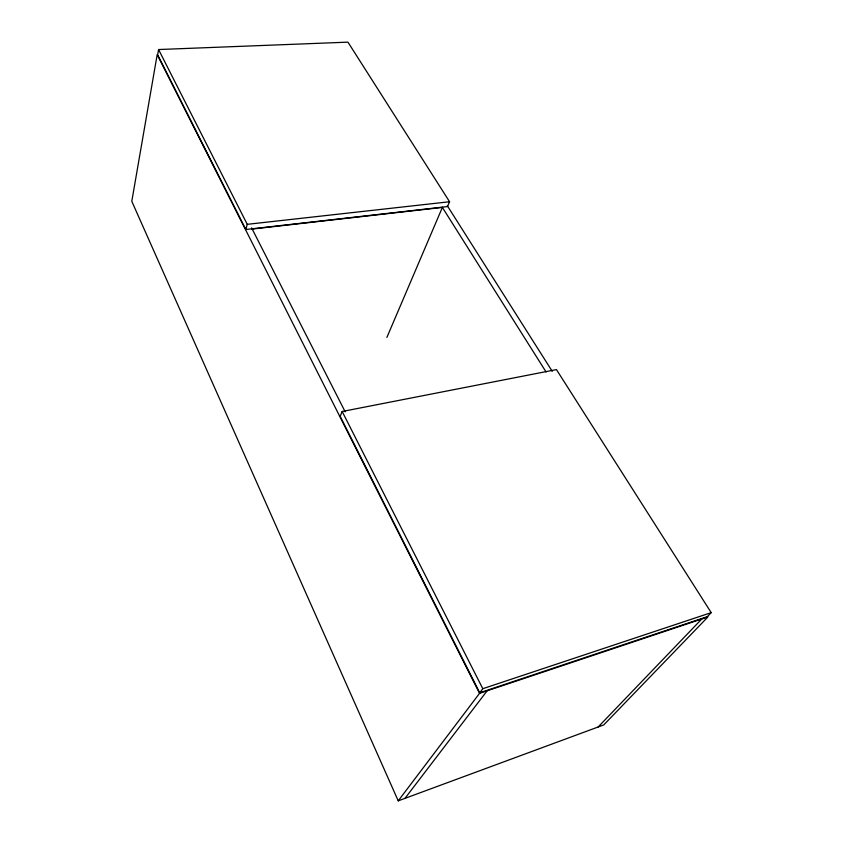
<?xml version="1.0" encoding="UTF-8"?>
<svg xmlns="http://www.w3.org/2000/svg" width="843" height="843" viewBox="0 0 843 843"><rect width="100%" height="100%" fill="white"/><g stroke="black" fill="none" stroke-linecap="round" stroke-linejoin="round"><path stroke-width="1.26" d="M158.568 49.537L157.652 54.827L245.84 229.496L447.485 206.567L449.572 201.74L347.959 42.15L158.568 49.537L247.241 224.333L245.84 229.496M342.174 411.489L340.172 416.347L479.72 692.756L707.34 616.654L711.207 612.64L556.443 369.592L342.174 411.489L482.797 688.699L479.72 692.756M386.884 337.411L442.375 207.42L252.205 229.064M398.233 800.85L479.53 693.357L707.93 616.939L603.778 724.906L398.233 800.85L131.793 201.308L157.198 54.626L479.53 693.357M404.988 798.353L487.138 690.807M598.151 726.993L701.755 619.004M482.797 688.699L711.207 612.64M247.241 224.333L449.572 201.74M447.317 205.766L552.26 371.352M442.301 207.304L546.085 371.984M251.583 227.842L345.209 411.858"/></g></svg>
